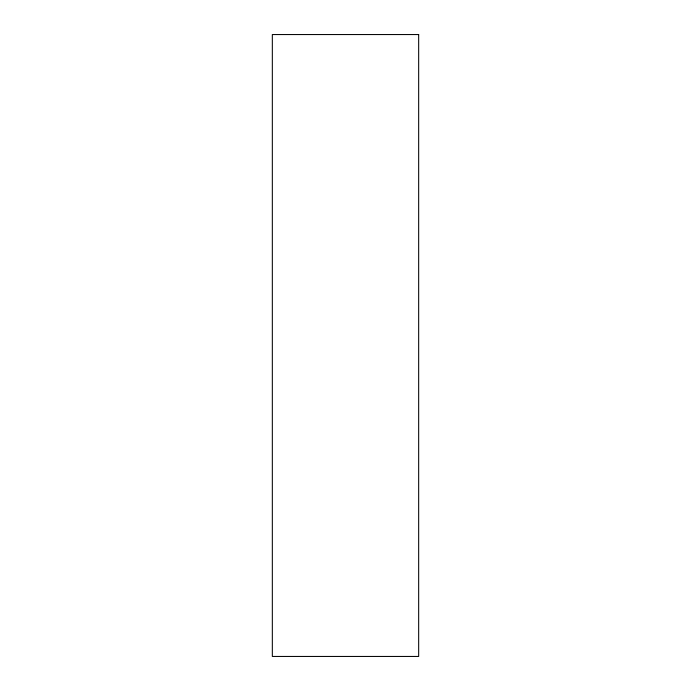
<?xml version="1.0" encoding="UTF-8"?>
<svg xmlns="http://www.w3.org/2000/svg" width="691" height="691" viewBox="0 0 691 691"><rect width="100%" height="100%" fill="white"/><g stroke="black" fill="none" stroke-linecap="round" stroke-linejoin="round"><path stroke-width="1.04" d="M418.668 34.55L272.332 34.55L272.332 656.45L418.668 656.45L418.668 34.55"/></g></svg>
